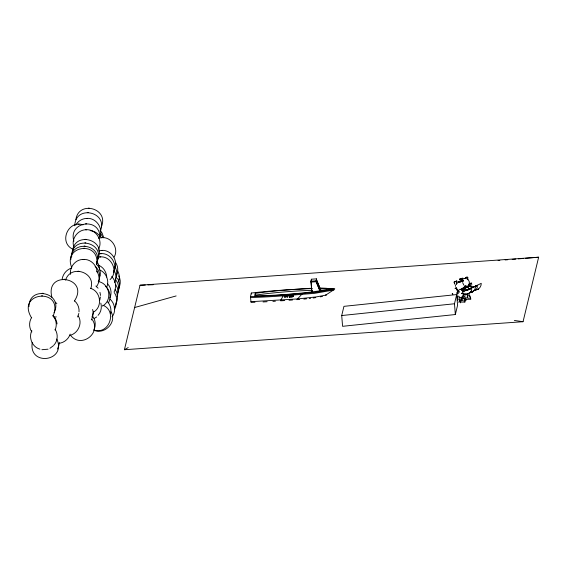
<?xml version="1.0" encoding="UTF-8"?>
<svg xmlns="http://www.w3.org/2000/svg" width="567" height="567" viewBox="0 0 567 567"><rect width="100%" height="100%" fill="white"/><g stroke="black" fill="none" stroke-linecap="round" stroke-linejoin="round"><path stroke-width="0.85" d="M462.353 298.518L461.552 299.022L461.885 300.843M467.449 296.867L467.414 297.973L468.618 298.249M469.037 295.683C470.61 295.315 471.007 298.313 469.32 298.214M72.512 252.535C72.909 230.542 107.468 239.04 97.659 258.835M74.794 225.772C75.021 204.382 108.779 211.633 100.246 231.265M454.628 283.635C452.572 281.445 456.874 280.495 456.641 282.04M459.986 279.864C459.093 278.057 463.005 278.319 462.296 279.29M454.337 282.26L454.351 281.785L454.38 282.621M455.358 284.995L455.584 286.356M460 279.51L460.007 279.035L460.043 279.864M463.714 293.182C464.068 295.641 461.673 298.54 459.107 297.285M457.526 300.524L457.888 295.683M59.273 342.475L59.032 344.828L57.465 349.066M79.011 311.843C79.458 307.768 77.658 303.465 74.518 300.836M96.773 264.102C99.749 240.337 62.448 245.391 71.761 267.61M93.732 311.248L92.003 317.059M100.125 276.086C100.961 271.82 99.622 266.993 96.333 264.059M100.387 297.016L99.827 300.028M110.664 313.629C111.522 309.532 110.515 304.968 107.574 301.906M116.072 303.062L115.725 306.471L114.477 309.674M117.603 294.734L118.014 291.325M459.036 299.879L459.497 296.676M464.699 297.129L465.16 293.926M467.754 279.751L467.825 277.547M124.414 349.726L140.021 285.229L538.65 257.212L523.043 321.709L124.414 349.726L128.206 347.571M254.966 302.268A106.525 18.683 -4.6 0 1 251.018 302.388L250.472 296.584L251.33 293.026A118.801 20.83 -4.6 0 1 265.179 291.58L267.985 291.318A122.635 21.503 -4.6 0 1 284.967 289.999L311.538 288.249M312.403 288.56A98.24 17.23 -4.6 0 0 255.27 293.337L254.661 295.846A94.852 16.634 -4.6 0 0 327.868 289.624L332.205 289.078L326.266 288.348A98.24 17.23 -4.6 0 0 320.646 288.383M311.836 292.111L310.957 281.211L311.439 279.212L316.514 278.858L316.103 281.721L320.164 291.523M311.439 279.212L311.028 282.082L316.103 281.721L316.514 278.858M318.349 286.845L318.725 285.286L317.881 285.619M341.717 315.543L343.942 306.343L456.697 294.564L457.569 305.337L455.344 314.536L342.581 326.316L341.717 315.543L454.472 303.763L456.697 294.564M454.295 281.764L454.578 281.494M319.781 288.043L334.665 288.759A2.537 0.447 -4.6 0 1 334.601 289.021L315.096 292.366L283.791 294.847L280.382 300.85M32.241 342.532C28.364 366.814 67.154 361.548 56.792 339.045M75.865 219.663C78.586 199.846 109.537 208.458 101.309 226.871M62.164 279.042C62.965 273.981 66.679 269.552 71.598 268.056M78.848 313.416L77.573 316.953M96.9 263.357C103.052 243.874 70.662 239.161 70.889 259.438M90.784 288.546C96.503 272.217 70.591 263.924 65.602 280.112M31.823 330.646C28.378 337.656 32.234 347.103 39.903 349.144M456.931 283.323L457.208 282.72M457.059 292.444L458.115 290.219M456.322 281.211L456.697 280.708L456.357 282.047M461.985 278.461L462.36 277.958L462.084 279.233M454.358 281.728L454.33 281.905M457.271 292.409L457.271 292.77M456.407 284.336L456.917 283.365M99.48 237.063C104.016 228.508 95.943 217.232 86.475 218.437M98.417 249.225C103.577 240.585 95.568 228.544 85.716 229.791M114.13 257.092C119.29 248.452 111.281 236.418 101.429 237.665M106.511 287.568C109.75 281.204 106.32 272.72 99.82 270.012M114.321 269.084C118.857 260.529 110.778 249.253 101.309 250.451M113.542 272.302C118.078 263.747 110.005 252.471 100.529 253.669M116.526 275.094C118.553 271.026 117.993 265.973 115.441 262.259M115.299 279.701C117.468 275.605 117.305 270.537 114.895 266.582M114.718 282.593C116.66 278.702 116.192 273.96 114.002 270.275M109.814 298.044C112.068 293.486 111.153 287.604 107.659 283.918M108.588 302.643C111.515 297.328 110.055 290.474 105.66 286.427M114.052 292.133C116.781 287.122 115.76 280.53 111.671 276.568M118.418 281.849C119.913 278.44 119.552 274.336 117.752 271.111M118.73 288.171C120.693 284.351 120.863 279.595 118.68 275.824M118.248 290.63C120.197 286.739 119.729 281.997 117.532 278.305M117.199 294.471C119.736 289.744 119.098 283.457 115.356 279.552M116.986 296.335L117.667 294.734M115.994 303.168C118.255 298.894 118 293.493 115.221 289.524M54.099 312.686C63.936 292.799 29.066 284.719 28.967 306.669M53.199 315.897C64.475 287.32 15.522 291.41 31.468 317.718M55.034 330.008C57.295 325.387 56.36 319.349 52.766 315.684M96.808 262.209C106.752 241.712 70.662 234.412 71.676 256.986M70.159 334.119C68.6 339.144 63.816 342.957 58.564 343.382M98.467 281.707C100.997 276.59 99.501 269.913 95.121 266.292M91.301 319.937C92.96 316.726 93.718 312.963 92.605 309.454M456.13 287.76L456.626 288.638M462.87 279.963L462.956 279.34M459.993 279.155L460.524 278.588L460.106 278.829M462.672 279.907L461.928 279.084M302.48 293.536L296.853 299.695M458.249 290.354L457.64 291.495L458.703 290.602M463.905 287.597L463.303 288.745L464.359 287.852M459.22 299.596L459.844 301.58L458.554 302.147M461.432 281.48L460.333 282.012A22.574 18.576 70.5 0 0 458.299 281.941L463.537 280.743A22.574 18.576 70.5 0 1 461.503 280.672C459.362 280.686 461.375 282.465 461.51 280.764A22.574 18.576 70.5 0 1 463.544 280.835M75.836 225.071C78.005 220.847 82.739 218.267 87.446 218.387M326.514 294.84L326.039 294.557M467.251 286.378L466.903 286.236M467.243 286.378L472.268 286.59L468.789 285.513M31.695 317.449C28.846 321.737 28.924 327.719 31.858 331.95M114.18 307.817C117.589 303.593 117.504 297.179 114.435 292.792M112.06 316.833C116.285 311.637 114.981 303.614 110.161 299.234M333.736 289.312L332.992 290.297L325.649 295.166L316.393 296.888L297.611 298.937L250.947 301.679M110.062 279.581C119.02 271.614 111.345 255.426 99.742 256.936M461.212 289.142L460.369 289.56L461.481 289.354L463.012 287.944M463.657 300.964C465.344 300.822 464.933 298.355 463.374 298.44M74.348 301.091C90.344 277.199 44.722 269.523 51.895 297.243M96.305 286.789C100.005 282.394 99.842 275.675 96.674 271.005M53.943 345.076C57.869 340.937 58.217 334.147 55.162 329.399M98.063 315.351C101.075 312.176 102.046 307.286 100.827 303.125M465.507 277.943L464.947 278.567L465.33 278.666M467.796 290.184C469.986 286.824 474.948 287.838 477.286 285.244L477.258 287.54L476.018 289.886L473.105 291.027M53.461 345.657L49.924 348.301M456.045 287.745L456.208 288.518L457.782 289.935M456.619 293.458L458.965 290.956L459.639 291.339M457.427 294.174L459.192 292.288M462.282 290.708L464.04 288.83M464.848 289.539L462.998 291.516M462.388 297.115L462.367 298.029M462.417 298.299L462.296 299.057M465.358 278.05L465.741 277.717M459.929 279.914L460.298 279.559M461.403 290.02L461.814 289.425L461.191 288.894M467.059 287.271L467.477 286.675L466.854 286.137M457.278 289.135L456.3 289.957L457.597 289.588M465.585 277.823L465.982 277.511M463.6 293.536L463.119 293.834L462.573 293.387M456.159 282.061L456.612 282.019M460.872 300.496L460.085 301.212L460.354 301.913M466.528 297.746L465.748 298.462L466.017 299.163M102.45 306.088C112.812 300.482 109.821 283.316 98.176 281.523M470 288.738L472.552 287.1L476.216 285.952L475.252 286.3M456.151 282.005L457.243 281.211M461.807 279.255L463.437 278.333L465.656 278.567L464.89 278.404C469.433 278.028 471.177 284.591 467.144 286.604L466.031 286.81L466.606 286.732M468.214 293.912L466.882 294.741L464.77 294.535M326.514 294.847L325.692 295.159M456.222 284.095L457.037 282.6L456.747 282.118M465.826 277.624L466.237 277.341M93.59 312.098C102.967 306.69 100.735 291.176 90.394 288.284M96.702 316.932L94.044 318.576M454.854 281.494L455.811 281.523M460.517 278.744L461.432 278.737M465.429 290.665L470.553 288.709L469.589 289.057M461.34 281.558L460.326 281.912A22.574 18.576 70.5 0 1 458.292 281.849M464.834 302.027L465.259 301.8L464.678 300.659M466.074 277.454L466.499 277.206M470.49 299.277L466.443 299.319M457.278 292.898L457.328 293.323M464.33 286.59L466.081 285.853L464.189 286.08M456.251 287.993L454.996 288.511L456.704 288.447M466.329 277.32L467.364 276.994M460.836 279.956L461.708 279.751M475.522 289.928C478.888 289.801 481.369 286.611 481.241 283.323L475.309 286.285M459.128 299.624L460.602 299.078M468.633 284.329L471.744 283.103L469.845 283.33M458.299 281.941L461.134 281.381M463.537 280.743L461.148 281.289M469.646 289.035L475.578 286.073C475.685 289.312 473.289 292.593 469.901 292.671L472.573 291.913L469.859 292.678M134.627 307.527L176.139 295.939M69.372 335.494C77.792 333.942 82.924 323.424 78.324 315.996M48.039 349.194L41.908 349.704M464.734 302.076L460.787 302.076M460.773 299.036L461.765 298.823M98.431 238.105L102.407 237.616M98.311 250.898L102.287 250.408M475.557 289.921L477.081 289.609M320.334 296.839L322.439 296.428M468.016 295.768L467.236 296.194L467.52 296.902M465.741 300.411L464.451 300.623M468.618 285.442L471.893 284.825L468.555 284.521M462.963 288.192L466.23 287.575L464.316 287.441M467.484 287.49L469.738 289.021M461.829 290.247L464.075 291.778M54.538 317.137L56.31 316.875M467.229 297.455L467.74 297.377M461.566 300.205L462.587 300.063M313.218 297.994L315.706 297.632M82.683 259.452C75.248 259.714 69.528 267.121 70.436 274.357M461.347 289.397L466.606 289.347L463.154 288.263M309.298 298.504L310.631 298.341M464.217 299.39C466.003 299.461 465.464 297.377 464.756 296.902M99.381 253.782L101.507 253.626M98.594 257.049L100.72 256.886M306.605 298.816L303.855 299.1M83.009 224.851C68.331 219.592 58.018 242.662 73.256 249.43M100.005 236.68C99.147 216.644 67.778 221.881 73.93 241.195M86.694 229.741C78.033 229.302 70.719 238.905 73.937 247.127M498.06 260.529L499.825 260.388M505.119 259.955L507.77 259.736M512.178 259.374L515.708 259.091M518.358 258.871L523.653 258.439M525.418 258.29L538.65 257.212M297.555 299.638L299.667 299.482M464.656 288.171L465.294 288.589M310.957 281.211L316.032 280.849M281.253 300.793L284.719 300.545M289.057 300.241L292.522 300M263.031 301.935L265.484 301.814A109.87 19.271 -4.6 0 0 267.128 301.722M88.303 208.238L89.274 208.195M87.24 212.632L88.211 212.59M86.687 223.809L85.539 223.866M78.126 224.263L79.104 224.213M84.958 239.402L85.929 239.352M140.021 285.229L145.301 285.031M147.944 284.932L153.225 284.733M84.894 242.846L85.808 242.818M84.114 246.085L85.029 246.057M83.583 248.275L84.497 248.247M83.647 259.431C90.656 259.02 96.815 265.236 97.155 272.117M77.998 271.274L78.912 271.246M64.191 279.276L65.106 279.255M42.192 293.316L43.106 293.295M41.582 295.832L42.497 295.804M82.584 259.459L84.561 259.402M461.97 300.758L459.341 300.687M90.16 230.613C94.391 230.861 98.247 233.427 100.494 236.971M461.233 289.361L461.247 288.986M514.347 320.44L523.043 321.709M95.972 330.596C110.076 332.907 116.823 310.503 102.875 305.244M464.834 286.59L465.507 286.718M459.171 289.34L459.851 289.468M333.637 289.652L333.913 289.751A2.566 0.447 -4.6 0 1 333.85 290.013L314.529 293.345L283.535 295.804A120.126 21.064 -4.6 0 1 266.795 296.881L264.038 297.016A116.71 20.469 -4.6 0 1 250.543 297.512M98.764 265.285C103.4 267.227 106.461 272.075 106.745 277.029M94.165 330.178L94.76 330.391M466.676 286.64L468.101 287.512L469.051 288.95M461.021 289.39L462.445 290.261L463.395 291.7M464.961 298.391L466.258 300.106M459.298 301.141L460.595 302.856M463.969 300.071L464.345 300.312M55.226 302.232L56.856 303.543M457.094 289.56L455.833 288.263M70.925 335.756C81.428 348.528 101.932 332.914 92.06 319.32M452.466 294.209L452.211 293.394L452.92 294.223M95.894 286.009L98.063 288.206M53.092 315.819C55.474 317.825 56.657 320.908 57.054 323.934M457.86 296.222L458.228 296.619M462.615 282.564L463.778 285.031M458.427 291.176L457.874 290.637L457.824 291.176M470.213 297.781L470.915 299.05M100.097 230.578L102.081 233.016L103.796 237.835M100.777 233.42L102.584 237.063M115.59 284.294L117.397 287.937L117.957 291.325M97.134 261.748L98.934 265.391L99.501 268.772M467.81 277.511L467.605 277.228M93.172 316.868C95.674 320.802 95.908 325.975 93.711 330.1C104.399 335.196 117.44 322.318 110.962 311.694M454.911 284.251L454.571 283.613M97.815 256.964L98.53 258.531M316.57 279.786L320.929 290.595L316.528 279.978M316.152 281.537L320.235 291.395M53.369 315.55L53.837 316.925M467.229 293.649L467.973 296.073M461.814 297.207L462.311 298.823M468.81 293.16L469.554 296.47M462.963 295.088L463.707 298.391M99.962 292.345L100.55 295.45M454.472 303.763L455.344 314.536M326.266 288.348L326.408 290.106M311.446 280.332L311.581 282.005M311.07 281.891L311.878 291.92M255.27 293.337L255.412 295.095A98.24 17.23 -4.6 0 1 312.545 290.318M251.33 293.026L251.408 293.954M275.399 301.212A109.87 19.271 -4.6 0 1 272.911 301.382M250.472 296.584A118.879 20.844 -4.6 0 0 264.102 296.08L266.887 295.939A122.522 21.489 -4.6 0 0 283.791 294.847M320.787 290.141A98.24 17.23 -4.6 0 1 325.614 290.106M286.2 296.491L284.754 297.647L284.606 296.172L286.2 296.491M290.098 296.846L289.276 296.902L290.098 296.846M290.354 296.832C287.944 298.391 289.808 294.082 290.354 296.832M291.644 296.598C290.545 298.263 290.97 294.308 291.644 296.598M461.616 293.6C463.558 293.826 469.554 295.102 471.283 291.19L470.497 292.416L471.638 290.127L471.624 288.001C469.058 290.644 463.678 289.659 461.616 293.6M285.924 296.513L284.946 296.853L284.889 296.328L285.924 296.513M289.95 296.18L289.283 296.215L289.95 296.18M291.892 296.647C290.049 298.752 290.921 293.713 291.892 296.647M478.236 289.163L477.024 289.624L478.236 289.163M287.951 295.939L286.342 296.052L287.03 296.18L287.164 297.477L287.299 296.158L287.951 295.939M293.55 295.542L292.182 295.641L292.331 297.115L292.529 296.428L293.486 296.357L292.515 296.25L292.466 295.797L293.55 295.542M470.142 286.533L468.64 286.427L470.128 286.541M464.486 289.283L462.977 289.177L464.472 289.29"/></g></svg>
